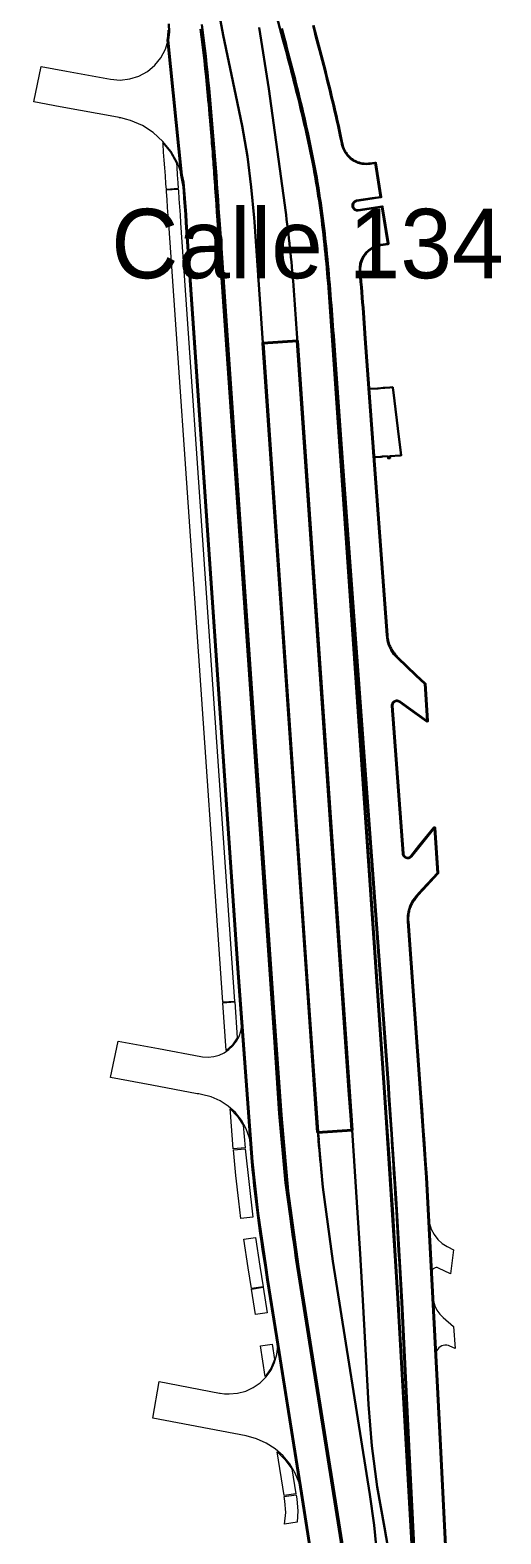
# Model space of a CAD drawing. Header units: metres. Extents: x 105145 to 106173, y 111785 to 118130.
# Drawn here: x 105369.4 to 105464.3, y 112311.3 to 112614.6 of the extents above; entities that cross this region are included whole.
import ezdxf
from ezdxf.enums import TextEntityAlignment as Align

# ---------------------------------------------------------------- set-up
doc = ezdxf.new("R2010")
doc.units = ezdxf.units.M
for name, color, linetype, lineweight in [('10-PAV-BOCACALLE', 9, 'CONTINUOUS', 13), ('10-PAV-CALZADA-BRT', 12, 'CONTINUOUS', 30), ('10-PAV-CALZADA-MIXTA', 8, 'CONTINUOUS', 30), ('10-PAV-CICLORUTA', 76, 'CONTINUOUS', 18), ('10-PAV-ESTACION-TM', 1, 'CONTINUOUS', 40), ('10-PAV-PARADERO', 30, 'CONTINUOUS', 30), ('10-PAV-SARDINEL', 252, 'CONTINUOUS', 13), ('40-ROT-ESTACION', 1, 'CONTINUOUS', 25)]:
    doc.layers.add(name, color=color, linetype=linetype, lineweight=lineweight)

msp = doc.modelspace()

# ---------------------------------------------------------------- linework, layer by layer
at = {"layer": '10-PAV-BOCACALLE'}
for points in [[(105370.1704, 112600.1439), (105371.6791, 112607.2894), (105376.7831, 112606.3471), (105385.6345, 112604.7135), (105387.5713, 112604.5482), (105389.5035, 112604.7607), (105391.3581, 112605.343), (105393.065, 112606.2732), (105394.5597, 112607.5159), (105395.7857, 112609.0244), (105396.6967, 112610.7415), (105397.2583, 112612.6025), (105400.011, 112585.3683), (105399.1254, 112587.8374), (105397.8483, 112590.1285), (105396.2141, 112592.1803), (105394.2665, 112593.9374), (105392.058, 112595.3526), (105389.6479, 112596.388), (105389.4093, 112596.466), (105388.9285, 112596.6107), (105388.6865, 112596.6774), (105388.4434, 112596.7403), (105388.1994, 112596.7993), (105387.9545, 112596.8545), (105387.7087, 112596.9059), (105387.4622, 112596.9534), (105387.3531, 112596.9741), (105387.0549, 112597.0281), (105375.4583, 112599.1683), (105370.1704, 112600.1439)], [(105385.6631, 112403.3782), (105387.1972, 112410.7221), (105395.3291, 112409.2093), (105403.8291, 112407.6284), (105403.86, 112407.6229), (105404.1873, 112407.5707), (105405.3148, 112407.5077), (105406.4377, 112407.6268), (105407.5268, 112407.9249), (105408.5539, 112408.3943), (105409.492, 112409.0227), (105410.317, 112409.7938), (105411.0072, 112410.6876), (105411.5447, 112411.6806), (105411.9155, 112412.7472), (105412.11, 112413.8596), (105412.1231, 112414.9887), (105411.4003, 112425.4163), (105414.253, 112386.3819), (105413.9861, 112389.2165), (105413.6479, 112391.1606), (105412.9958, 112393.0229), (105412.0472, 112394.7533), (105410.8279, 112396.3047), (105409.3708, 112397.6354), (105407.7153, 112398.7093), (105405.9063, 112399.4974), (105403.9925, 112399.9783), (105403.4175, 112400.0769), (105403.1307, 112400.1297), (105393.9351, 112401.84), (105385.6631, 112403.3782)], [(105451.5079, 112340.9248), (105449.2389, 112383.2107), (105449.7347, 112375.1191), (105449.9101, 112373.9216), (105450.2892, 112372.7722), (105450.8606, 112371.7054), (105451.6072, 112370.7528), (105452.5067, 112369.9431), (105453.5323, 112369.3005), (105453.6199, 112369.2557), (105454.7741, 112368.6647), (105454.1757, 112363.8055), (105451.7867, 112364.9505), (105451.6255, 112365.0113), (105451.4562, 112365.0435), (105451.2839, 112365.0462), (105451.1137, 112365.0193), (105450.9507, 112364.9635), (105450.7996, 112364.8806), (105450.665, 112364.773), (105450.5509, 112364.6439), (105450.4607, 112364.4971), (105450.397, 112364.337), (105450.3617, 112364.1683), (105450.3559, 112363.9961), (105450.6013, 112359.2195), (105450.7282, 112358.2561), (105451.009, 112357.3259), (105451.4363, 112356.4531), (105451.9988, 112355.6608), (105452.6819, 112354.9697), (105454.7667, 112353.1771), (105455.0871, 112348.7221), (105454.0697, 112349.2217), (105453.7474, 112349.3467), (105453.4084, 112349.4143), (105453.0628, 112349.4225), (105452.721, 112349.3711), (105452.3931, 112349.2616), (105452.089, 112349.0972), (105451.8177, 112348.883), (105451.5873, 112348.6252), (105451.4048, 112348.3316), (105451.2756, 112348.011), (105451.2035, 112347.6729), (105451.1907, 112347.3275), (105451.5079, 112340.9248)], [(105394.1958, 112334.696), (105395.4134, 112342.1001), (105407.6245, 112339.7639), (105407.7167, 112339.7463), (105408.597, 112339.619), (105409.4852, 112339.572), (105409.5781, 112339.5719), (105411.2605, 112339.7209), (105412.8923, 112340.1565), (105414.4251, 112340.8659), (105415.8133, 112341.8279), (105417.0158, 112343.014), (105417.9967, 112344.3889), (105418.7269, 112345.9119), (105419.1848, 112347.5376), (105419.3567, 112349.2178), (105419.2376, 112350.9026), (105424.1947, 112319.562), (105423.6963, 112321.6412), (105422.8872, 112323.6203), (105421.7861, 112325.4531), (105420.4187, 112327.0969), (105418.817, 112328.5133), (105417.0183, 112329.6692), (105415.0645, 112330.5378), (105413.0013, 112331.0987), (105394.1958, 112334.696)]]:
    msp.add_lwpolyline(points, close=True, dxfattribs=at)
at = {"layer": '10-PAV-CALZADA-BRT'}
for points in [[(105369.4269, 112805.6577), (105420.4073, 112612.7045), (105420.6547, 112611.7683), (105420.9021, 112610.8311), (105421.1491, 112609.8935), (105421.3959, 112608.9549), (105421.6421, 112608.0153), (105421.8871, 112607.0769), (105422.1315, 112606.1359), (105422.3749, 112605.1939), (105422.6167, 112604.2509), (105422.8573, 112603.3067), (105423.0961, 112602.3615), (105423.3329, 112601.4151), (105423.5677, 112600.4673), (105423.8005, 112599.5183), (105424.0305, 112598.5681), (105424.2579, 112597.6165), (105424.4827, 112596.6635), (105424.7043, 112595.7091), (105424.9225, 112594.7531), (105425.1375, 112593.7959), (105425.3489, 112592.8369), (105425.5563, 112591.8765), (105425.7599, 112590.9147), (105425.9591, 112589.9511), (105426.1539, 112588.9859), (105426.3441, 112588.0191), (105426.5295, 112587.0507), (105426.7099, 112586.0807), (105426.8849, 112585.1089), (105427.0547, 112584.1355), (105427.2187, 112583.1605), (105427.3769, 112582.1847), (105427.5291, 112581.2083), (105427.6757, 112580.2319), (105427.8169, 112579.2553), (105427.9527, 112578.2787), (105428.0833, 112577.3021), (105428.2093, 112576.3255), (105428.3303, 112575.3491), (105428.4469, 112574.3727), (105428.5593, 112573.3967), (105428.6675, 112572.4207), (105428.7717, 112571.4451), (105428.8723, 112570.4697), (105428.9693, 112569.4949), (105429.0631, 112568.5201), (105429.1537, 112567.5459), (105429.2411, 112566.5721), (105429.3261, 112565.5989), (105429.4085, 112564.6259), (105429.4883, 112563.6535), (105429.5663, 112562.6817), (105429.6421, 112561.7103), (105429.7161, 112560.7395), (105429.7887, 112559.7693), (105429.8597, 112558.7997), (105429.9297, 112557.8289), (105429.9985, 112556.8609), (105430.0667, 112555.8935), (105430.1341, 112554.9267), (105430.2011, 112553.9607), (105430.2679, 112552.9951), (105440.7499, 112401.3749), (105441.1683, 112395.3209), (105442.9657, 112367.4376), (105443.4655, 112358.8747), (105448.4291, 112271.6809)], [(105406.0755, 112625.9003), (105408.3276, 112613.6162), (105410.9225, 112601.3999), (105412.1888, 112595.2915), (105413.2235, 112589.1396), (105414.0251, 112582.953), (105414.5925, 112576.7405), (105414.6451, 112575.9793), (105425.5743, 112417.8942), (105427.0705, 112396.2523), (105428.4383, 112381.2618), (105430.4629, 112366.3459), (105437.9087, 112319.2703), (105438.7719, 112313.0868), (105439.4098, 112306.876)], [(105432.7915, 112306.8161), (105423.5487, 112365.2523), (105421.4829, 112380.4729), (105420.0873, 112395.7695), (105418.5857, 112417.4896), (105407.6619, 112575.4965), (105407.5497, 112577.1169), (105407.4375, 112578.7367), (105407.3245, 112580.3559), (105407.2107, 112581.9741), (105407.0955, 112583.5917), (105406.9789, 112585.2065), (105406.8605, 112586.8221), (105406.7397, 112588.4367), (105406.6165, 112590.0505), (105406.4905, 112591.6635), (105406.3613, 112593.2753), (105406.2287, 112594.8865), (105406.0923, 112596.4963), (105405.9519, 112598.1053), (105405.8069, 112599.7131), (105405.6573, 112601.3199), (105405.5027, 112602.9255), (105405.3427, 112604.5297), (105405.1771, 112606.1327), (105405.0055, 112607.7345), (105404.8275, 112609.3347), (105404.6431, 112610.9337), (105404.4517, 112612.5311), (105404.2533, 112614.1269), (105404.0471, 112615.7209)], [(105442.2797, 112304.4247), (105440.8391, 112312.6387), (105439.3984, 112320.8527), (105438.3428, 112329.1251), (105437.6745, 112337.4377), (105436.4767, 112358.4767), (105435.9312, 112367.8031), (105434.1851, 112394.8381), (105433.7685, 112400.8637), (105423.2845, 112552.5123), (105423.2177, 112553.4777), (105423.1509, 112554.4423), (105423.0837, 112555.4063), (105423.0159, 112556.3697), (105422.9473, 112557.3323), (105422.8781, 112558.2919), (105422.8077, 112559.2527), (105422.7359, 112560.2125), (105422.6629, 112561.1717), (105422.5881, 112562.1299), (105422.5113, 112563.0873), (105422.4327, 112564.0439), (105422.3517, 112564.9997), (105422.2685, 112565.9545), (105422.1827, 112566.9083), (105422.0941, 112567.8613), (105422.0027, 112568.8133), (105421.9079, 112569.7643), (105421.8099, 112570.7143), (105421.7087, 112571.6631), (105421.6035, 112572.6109), (105421.4945, 112573.5575), (105421.3817, 112574.5031), (105421.2645, 112575.4473), (105421.1429, 112576.3905), (105421.0169, 112577.3323), (105420.9511, 112577.8059), (105417.5797, 112602.7569), (105415.596, 112615.1337)]]:
    msp.add_lwpolyline(points, dxfattribs=at)
at = {"layer": '10-PAV-CALZADA-MIXTA'}
for points in [[(105426.3711, 112305.8012), (105425.2851, 112312.6678), (105424.1989, 112319.5353), (105424.1947, 112319.562), (105419.2376, 112350.9026), (105417.3796, 112362.6496), (105416.9215, 112365.5463), (105415.4336, 112375.9444), (105414.253, 112386.3819), (105411.4003, 112425.4163), (105411.3998, 112425.4237), (105400.9731, 112575.85), (105400.8617, 112577.4591), (105400.7499, 112579.0669), (105400.6375, 112580.6733), (105400.5189, 112582.3421), (105400.5179, 112582.3561), (105400.3365, 112583.8743), (105400.011, 112585.3683), (105397.2583, 112612.6025), (105397.4443, 112614.2285), (105397.3625, 112615.8631)], [(105403.7981, 112614.8359), (105403.9975, 112613.2355), (105404.1895, 112611.6339), (105404.3747, 112610.0317), (105404.5531, 112608.4287), (105404.7251, 112606.8251), (105404.8911, 112605.2207), (105405.0513, 112603.6157), (105405.207, 112602.0104), (105405.255, 112601.5012), (105405.3567, 112600.4046), (105405.3779, 112600.1735), (105405.4975, 112598.8457), (105405.5017, 112598.7982), (105405.6141, 112597.5174), (105405.6422, 112597.1914), (105405.7276, 112596.189), (105405.7785, 112595.5842), (105405.8508, 112594.7127), (105405.9111, 112593.9768), (105405.9709, 112593.2361), (105406.04, 112592.3689), (105406.088, 112591.7593), (105406.1657, 112590.7609), (105406.2309, 112589.9129), (105406.2887, 112589.1527), (105406.3704, 112588.0663), (105406.4092, 112587.5445), (105406.5068, 112586.2195), (105406.5275, 112585.9359), (105406.6273, 112584.5572), (105406.6437, 112584.3271), (105406.7457, 112582.8948), (105406.7582, 112582.7183), (105406.8713, 112581.1094), (105406.9791, 112579.5696), (105406.9843, 112579.5005), (105407.096, 112577.8915), (105407.2083, 112576.2823), (105413.4217, 112486.6408), (105418.5982, 112411.5083), (105419.6617, 112396.1259), (105420.9386, 112382.1303), (105422.8287, 112368.2043), (105422.9454, 112367.4699), (105423.0947, 112366.5227), (105432.5445, 112306.7775)], [(105448.9165, 112266.9189), (105445.8381, 112329.0576), (105444.4013, 112358.0597), (105443.2423, 112378.9595), (105441.8369, 112399.8441), (105441.7197, 112401.4459), (105432.157, 112532.0538), (105430.9105, 112549.0779), (105430.6987, 112551.9705), (105430.6235, 112553.0001), (105430.5477, 112554.0295), (105430.4717, 112555.0589), (105430.3951, 112556.0883), (105430.3177, 112557.1177), (105430.2393, 112558.1471), (105430.1597, 112559.1761), (105430.0789, 112560.2053), (105429.9963, 112561.2343), (105429.9119, 112562.2631), (105429.8255, 112563.2917), (105429.7371, 112564.3201), (105429.6461, 112565.3483), (105429.5527, 112566.3763), (105429.4565, 112567.4041), (105429.3571, 112568.4317), (105429.2547, 112569.4587), (105429.1489, 112570.4857), (105429.0397, 112571.5121), (105428.9265, 112572.5381), (105428.8093, 112573.5637), (105428.6881, 112574.5887), (105428.5625, 112575.6133), (105428.4325, 112576.6375), (105428.2975, 112577.6609), (105428.1577, 112578.6835), (105428.0127, 112579.7057), (105427.8625, 112580.7269), (105427.7067, 112581.7473), (105427.5451, 112582.7669), (105427.3777, 112583.7855), (105427.2043, 112584.8031), (105427.0249, 112585.8195), (105426.8399, 112586.8351), (105426.6495, 112587.8495), (105426.4537, 112588.8631), (105426.2527, 112589.8757), (105426.0469, 112590.8871), (105425.8365, 112591.8977), (105425.6215, 112592.9073), (105425.4023, 112593.9161), (105425.1791, 112594.9239), (105424.9517, 112595.9309), (105424.7209, 112596.9371), (105424.4865, 112597.9423), (105424.2489, 112598.9467), (105424.0079, 112599.9505), (105423.7643, 112600.9537), (105423.5179, 112601.9561), (105423.2689, 112602.9579), (105423.0177, 112603.9591), (105422.7643, 112604.9597), (105422.5091, 112605.9599), (105422.2521, 112606.9597), (105421.9933, 112607.9591), (105421.7335, 112608.9579), (105421.4723, 112609.9567), (105421.2103, 112610.9551), (105420.9475, 112611.9533), (105420.6841, 112612.9515), (105420.4203, 112613.9495), (105420.1563, 112614.9473)], [(105426.4627, 112615.5467), (105426.7271, 112614.5463), (105426.9915, 112613.5447), (105427.2555, 112612.5419), (105427.5191, 112611.5375), (105427.7811, 112610.5353), (105428.0431, 112609.5287), (105428.3039, 112608.5207), (105428.5635, 112607.5109), (105428.8217, 112606.4997), (105429.0781, 112605.4867), (105429.3327, 112604.4721), (105429.5853, 112603.4557), (105429.8357, 112602.4375), (105430.0835, 112601.4173), (105430.3287, 112600.3953), (105430.5709, 112599.3715), (105430.8101, 112598.3455), (105431.0461, 112597.3177), (105431.2783, 112596.2879), (105431.5071, 112595.2559), (105431.7317, 112594.2217), (105431.9523, 112593.1855), (105432.1687, 112592.1473), (105432.2799, 112591.6007), (105432.5242, 112590.7731), (105432.9073, 112589.9998), (105433.4175, 112589.3039), (105434.0399, 112588.7061), (105434.7557, 112588.2242), (105435.5438, 112587.8726), (105436.3805, 112587.6618), (105437.2411, 112587.5979), (105437.9267, 112587.6535), (105438.9975, 112587.8155), (105440.0561, 112580.9559), (105438.3575, 112580.6993), (105435.2537, 112580.2301), (105435.0923, 112580.1919), (105434.9394, 112580.1276), (105434.7991, 112580.039), (105434.6754, 112579.9285), (105434.5715, 112579.7992), (105434.4903, 112579.6546), (105434.4341, 112579.4985), (105434.4043, 112579.3354), (105434.4017, 112579.1695), (105434.4265, 112579.0055), (105434.478, 112578.8478), (105434.5547, 112578.7007), (105434.6545, 112578.5683), (105434.7748, 112578.4541), (105434.9123, 112578.3613), (105435.0632, 112578.2923), (105435.2233, 112578.2491), (105435.3884, 112578.2329), (105435.5539, 112578.2441), (105438.6773, 112578.7163), (105440.3625, 112578.9709), (105441.5125, 112571.5193), (105440.1031, 112571.3063), (105439.883, 112571.2677), (105439.1012, 112571.0462), (105438.3656, 112570.7011), (105437.6956, 112570.2413), (105437.109, 112569.6791), (105436.6212, 112569.0293), (105436.245, 112568.309), (105435.9905, 112567.5373), (105435.8644, 112566.7346), (105435.8699, 112565.9221), (105435.9633, 112564.8633), (105436.0531, 112563.8211), (105436.1405, 112562.7797), (105436.2259, 112561.7395), (105436.3091, 112560.7003), (105436.3909, 112559.6623), (105436.4711, 112558.6253), (105436.5501, 112557.5863), (105436.6279, 112556.5521), (105436.7049, 112555.5191), (105436.7809, 112554.4873), (105436.8567, 112553.4565), (105436.9321, 112552.4269), (105438.3348, 112533.2693), (105441.3149, 112492.5677), (105441.4658, 112491.5472), (105441.7651, 112490.5599), (105442.2062, 112489.6273), (105442.7797, 112488.7697), (105443.4729, 112488.0057), (105447.1977, 112484.4643), (105448.9731, 112482.7763), (105449.4801, 112475.2811), (105446.1261, 112477.6617), (105443.9333, 112479.2179), (105443.7835, 112479.3057), (105443.6207, 112479.3663), (105443.4499, 112479.3978), (105443.2762, 112479.3993), (105443.1048, 112479.3707), (105442.9411, 112479.3129), (105442.7898, 112479.2276), (105442.6555, 112479.1174), (105442.5423, 112478.9856), (105442.4536, 112478.8363), (105442.3922, 112478.6738), (105442.3597, 112478.5032), (105442.3573, 112478.3295), (105444.5381, 112448.5417), (105444.565, 112448.3732), (105444.6202, 112448.2118), (105444.702, 112448.0621), (105444.8081, 112447.9285), (105444.9354, 112447.8148), (105445.0801, 112447.7245), (105445.2381, 112447.66), (105445.4047, 112447.6234), (105445.5751, 112447.6156), (105445.7444, 112447.6368), (105445.9076, 112447.6866), (105446.06, 112447.7634), (105446.1971, 112447.8649), (105446.3149, 112447.9883), (105447.9778, 112450.0572), (105450.9373, 112453.7391), (105451.5535, 112444.6291), (105448.561, 112441.366), (105447.3653, 112440.0623), (105446.6657, 112439.1621), (105446.1215, 112438.1602), (105445.7471, 112437.0834), (105445.5525, 112435.96), (105445.5429, 112434.8199), (105448.0703, 112400.3005), (105449.2389, 112383.2107), (105451.5079, 112340.9248), (105452.0895, 112329.1858), (105455.1589, 112267.2284)]]:
    msp.add_lwpolyline(points, dxfattribs=at)
at = {"layer": '10-PAV-CICLORUTA'}
for points in [[(105398.9185, 112587.8103), (105398.9797, 112586.9929), (105399.0973, 112585.3939), (105399.2129, 112583.7969), (105399.2945, 112582.6533), (105396.9007, 112582.4801), (105396.8189, 112583.6263), (105396.7037, 112585.2193), (105396.5863, 112586.8153), (105396.4669, 112588.4091), (105396.3451, 112590.0007), (105396.2207, 112591.5903), (105396.1951, 112591.9079), (105397.7173, 112589.9658), (105398.9185, 112587.8103)], [(105399.3271, 112582.1941), (105399.4403, 112580.5895), (105399.5527, 112578.9835), (105399.6645, 112577.3761), (105399.7761, 112575.7673), (105410.6607, 112418.7343), (105408.2665, 112418.5683), (105397.3817, 112575.6013), (105397.2703, 112577.2101), (105397.1585, 112578.8171), (105397.0461, 112580.4221), (105396.9331, 112582.0251), (105396.9077, 112582.3803), (105399.3015, 112582.5535), (105399.3271, 112582.1941)], [(105411.1715, 112411.3645), (105410.2116, 112409.975), (105408.9389, 112408.8649), (105408.2733, 112418.4685), (105410.6675, 112418.6345), (105411.1715, 112411.3645)], [(105412.4009, 112393.7761), (105412.7811, 112389.2171), (105410.3907, 112389.0017), (105409.8087, 112396.3183), (105409.7571, 112397.0609), (105411.2269, 112395.5376), (105412.4009, 112393.7761)], [(105414.3121, 112375.2581), (105411.9339, 112374.9355), (105411.4947, 112378.4591), (105410.9121, 112383.6489), (105410.4049, 112388.8023), (105412.7953, 112389.0177), (105414.3121, 112375.2581)], [(105415.7361, 112365.3589), (105416.3965, 112361.1849), (105414.0259, 112360.8099), (105413.3657, 112364.9839), (105412.4981, 112370.7737), (105414.8765, 112371.0961), (105415.7361, 112365.3589)], [(105417.2243, 112355.9501), (105414.8539, 112355.5753), (105414.0415, 112360.7111), (105416.4121, 112361.0861), (105417.2243, 112355.9501)], [(105418.7175, 112346.5007), (105417.9457, 112344.7035), (105416.8257, 112343.1001), (105415.8523, 112349.2541), (105418.2227, 112349.6293), (105418.7175, 112346.5007)], [(105422.2079, 112324.4419), (105422.9979, 112319.4467), (105420.6275, 112319.0717), (105419.2261, 112327.9323), (105420.8631, 112326.312), (105422.2079, 112324.4419)], [(105423.1721, 112318.3459), (105423.3695, 112316.031), (105423.2339, 112313.7129), (105420.7433, 112313.3189), (105420.9698, 112315.6423), (105420.8015, 112317.9709), (105420.6587, 112318.8741), (105423.0293, 112319.2491), (105423.1721, 112318.3459)]]:
    msp.add_lwpolyline(points, close=True, dxfattribs=at)
at = {"layer": '10-PAV-ESTACION-TM'}
msp.add_lwpolyline([(105427.3459, 112392.2689), (105416.3383, 112551.4889), (105423.3219, 112551.9717), (105434.3293, 112392.7517), (105427.3459, 112392.2689)], close=True, dxfattribs=at)
at = {"layer": '10-PAV-PARADERO'}
msp.add_lwpolyline([(105442.5724, 112542.312), (105442.5783, 112542.2639), (105442.5806, 112542.2661), (105442.5833, 112542.2677), (105442.5863, 112542.2687), (105442.5895, 112542.2691), (105442.5924, 112542.2688), (105442.5953, 112542.268), (105442.5978, 112542.2666), (105442.6001, 112542.2647), (105442.602, 112542.2624), (105442.6033, 112542.2598), (105442.6042, 112542.257), (105442.6044, 112542.2541), (105442.6041, 112542.2511), (105442.6032, 112542.2483), (105442.6017, 112542.2458), (105442.5998, 112542.2435), (105442.5974, 112542.2417), (105442.5948, 112542.2404), (105442.592, 112542.2397), (105442.589, 112542.2395), (105442.5861, 112542.2399), (105442.5833, 112542.2409), (105442.5808, 112542.2424), (105442.5863, 112542.2003), (105442.5898, 112542.1731), (105442.5941, 112542.1351), (105442.5979, 112542.1061), (105442.6002, 112542.0873), (105443.8417, 112532.0605), (105444.2548, 112528.8616), (105444.0536, 112528.8581), (105441.9773, 112528.7061), (105442.0065, 112528.3071), (105441.6075, 112528.2781), (105441.5783, 112528.6769), (105440.4813, 112528.5966), (105440.1821, 112528.5747), (105440.0823, 112528.5674), (105438.8859, 112528.4797), (105438.8787, 112528.5795), (105438.778, 112528.5721), (105438.6792, 112528.5649), (105437.6863, 112542.1271), (105437.7847, 112542.1351), (105437.8855, 112542.1433), (105437.8784, 112542.2421), (105439.4737, 112542.3592), (105439.5734, 112542.3664), (105440.5706, 112542.4397), (105440.9696, 112542.469), (105441.9632, 112542.5416), (105442.5377, 112542.5921), (105442.551, 112542.4848), (105442.564, 112542.3908), (105442.5637, 112542.3879), (105442.5638, 112542.385), (105442.5634, 112542.3814), (105442.5654, 112542.3795), (105442.5706, 112542.3256), (105442.5699, 112542.3228), (105442.5697, 112542.32), (105442.5701, 112542.3172), (105442.571, 112542.3145), (105442.5724, 112542.312)], close=True, dxfattribs=at)
at = {"layer": '10-PAV-SARDINEL'}
for points in [[(105448.4291, 112271.6809), (105443.4655, 112358.8747), (105443.2186, 112363.1563), (105442.9657, 112367.4376), (105442.6842, 112372.086), (105442.3954, 112376.7339), (105442.0994, 112381.3813), (105441.7963, 112386.0283), (105441.4859, 112390.6749), (105441.1683, 112395.3209), (105440.7499, 112401.3749), (105430.2679, 112552.9951), (105430.2011, 112553.9607), (105430.1341, 112554.9267), (105430.0667, 112555.8935), (105429.9985, 112556.8609), (105429.9297, 112557.8289), (105429.8597, 112558.7997), (105429.7887, 112559.7693), (105429.7161, 112560.7395), (105429.6421, 112561.7103), (105429.5663, 112562.6817), (105429.4883, 112563.6535), (105429.4085, 112564.6259), (105429.3261, 112565.5989), (105429.2411, 112566.5721), (105429.1537, 112567.5459), (105429.0631, 112568.5201), (105428.9693, 112569.4949), (105428.8723, 112570.4697), (105428.7717, 112571.4451), (105428.6675, 112572.4207), (105428.5593, 112573.3967), (105428.4469, 112574.3727), (105428.3303, 112575.3491), (105428.2093, 112576.3255), (105428.0833, 112577.3021), (105427.9527, 112578.2787), (105427.8169, 112579.2553), (105427.6757, 112580.2319), (105427.5291, 112581.2083), (105427.3769, 112582.1847), (105427.2187, 112583.1605), (105427.0547, 112584.1355), (105426.8849, 112585.1089), (105426.7099, 112586.0807), (105426.5295, 112587.0507), (105426.3441, 112588.0191), (105426.1539, 112588.9859), (105425.9591, 112589.9511), (105425.7599, 112590.9147), (105425.5563, 112591.8765), (105425.3489, 112592.8369), (105425.1375, 112593.7959), (105424.9225, 112594.7531), (105424.7043, 112595.7091), (105424.4827, 112596.6635), (105424.2579, 112597.6165), (105424.0305, 112598.5681), (105423.8005, 112599.5183), (105423.5677, 112600.4673), (105423.3329, 112601.4151), (105423.0961, 112602.3615), (105422.8573, 112603.3067), (105422.6167, 112604.2509), (105422.3749, 112605.1939), (105422.1315, 112606.1359), (105421.8871, 112607.0769), (105421.6421, 112608.0153), (105421.3959, 112608.9549), (105421.1491, 112609.8935), (105420.9021, 112610.8311), (105420.6547, 112611.7683), (105420.4073, 112612.7045), (105369.4313, 112805.6409)], [(105432.5445, 112306.7775), (105423.0947, 112366.5227), (105422.9454, 112367.4699), (105422.8287, 112368.2043), (105422.5885, 112369.7474), (105422.3558, 112371.2916), (105422.1307, 112372.8369), (105421.9131, 112374.3833), (105421.7031, 112375.9308), (105421.5006, 112377.4793), (105421.3057, 112379.0287), (105421.1183, 112380.5791), (105420.9386, 112382.1303), (105420.7663, 112383.6824), (105420.6017, 112385.2354), (105420.4447, 112386.7891), (105420.2952, 112388.3436), (105420.1533, 112389.8988), (105420.019, 112391.4546), (105419.8923, 112393.0111), (105419.7732, 112394.5682), (105419.6617, 112396.1259), (105418.5982, 112411.5083), (105413.4217, 112486.6408), (105407.2083, 112576.2823), (105407.096, 112577.8915), (105406.9843, 112579.5005), (105406.9791, 112579.5696), (105406.8713, 112581.1094), (105406.7582, 112582.7183), (105406.7457, 112582.8948), (105406.6437, 112584.3271), (105406.6273, 112584.5572), (105406.5275, 112585.9359), (105406.5068, 112586.2195), (105406.4092, 112587.5445), (105406.3704, 112588.0663), (105406.2887, 112589.1527), (105406.2309, 112589.9129), (105406.1657, 112590.7609), (105406.088, 112591.7593), (105406.04, 112592.3689), (105405.9709, 112593.2361), (105405.9111, 112593.9768), (105405.8508, 112594.7127), (105405.7785, 112595.5842), (105405.7276, 112596.189), (105405.6422, 112597.1914), (105405.6141, 112597.5174), (105405.5017, 112598.7982), (105405.4975, 112598.8457), (105405.3779, 112600.1735), (105405.3567, 112600.4046), (105405.255, 112601.5012), (105405.207, 112602.0104), (105405.0513, 112603.6157), (105404.8911, 112605.2207), (105404.7251, 112606.8251), (105404.5531, 112608.4287), (105404.3747, 112610.0317), (105404.1895, 112611.6339), (105403.9975, 112613.2355), (105403.7981, 112614.8359)], [(105432.7421, 112306.8087), (105423.2923, 112366.5539), (105423.143, 112367.5012), (105423.0263, 112368.2354), (105422.7862, 112369.7777), (105422.5537, 112371.3209), (105422.3287, 112372.8653), (105422.1113, 112374.4107), (105421.9014, 112375.9572), (105421.699, 112377.5047), (105421.5042, 112379.0532), (105421.317, 112380.6026), (105421.1372, 112382.1533), (105420.9652, 112383.704), (105420.8007, 112385.256), (105420.6437, 112386.8088), (105420.4944, 112388.3623), (105420.3526, 112389.9165), (105420.2183, 112391.4714), (105420.0917, 112393.0269), (105419.9727, 112394.583), (105419.8878, 112395.7556), (105419.8612, 112396.14), (105418.7978, 112411.5221), (105418.3862, 112417.4758), (105413.6212, 112486.6546), (105407.4078, 112576.2962), (105407.3502, 112577.1031), (105407.2946, 112577.9053), (105407.238, 112578.7229), (105407.1827, 112579.5149), (105407.1779, 112579.584), (105407.125, 112580.342), (105407.07, 112581.1233), (105407.0112, 112581.96), (105406.9577, 112582.7324), (105406.9452, 112582.909), (105406.8432, 112584.3413), (105406.8268, 112584.5715), (105406.727, 112585.9504), (105406.7063, 112586.2342), (105406.6087, 112587.5593), (105406.5698, 112588.0812), (105406.4881, 112589.1678), (105406.4303, 112589.9282), (105406.3651, 112590.7763), (105406.2874, 112591.7749), (105406.2394, 112592.3847), (105406.1703, 112593.2521), (105406.1105, 112593.993), (105406.0501, 112594.7291), (105405.9778, 112595.6009), (105405.9269, 112596.2059), (105405.8415, 112597.2085), (105405.8134, 112597.5348), (105405.7009, 112598.8158), (105405.6967, 112598.8635), (105405.5771, 112600.1916), (105405.5559, 112600.423), (105405.4541, 112601.5199), (105405.4061, 112602.0295), (105405.2504, 112603.6353), (105405.0901, 112605.241), (105404.924, 112606.8461), (105404.752, 112608.4504), (105404.5735, 112610.0543), (105404.3882, 112611.6573), (105404.1961, 112613.2598), (105403.9965, 112614.8611)], [(105403.9965, 112614.8611), (105404.1961, 112613.2598), (105404.3882, 112611.6573), (105404.5735, 112610.0543), (105404.752, 112608.4504), (105404.924, 112606.8461), (105405.0901, 112605.241), (105405.2504, 112603.6353), (105405.4061, 112602.0295), (105405.4541, 112601.5199), (105405.5559, 112600.423), (105405.5771, 112600.1916), (105405.6967, 112598.8635), (105405.7009, 112598.8158), (105405.8134, 112597.5348), (105405.8415, 112597.2085), (105405.9269, 112596.2059), (105405.9778, 112595.6009), (105406.0501, 112594.7291), (105406.1105, 112593.993), (105406.1703, 112593.2521), (105406.2394, 112592.3847), (105406.2874, 112591.7749), (105406.3651, 112590.7763), (105406.4303, 112589.9282), (105406.4881, 112589.1678), (105406.5698, 112588.0812), (105406.6087, 112587.5593), (105406.7063, 112586.2342), (105406.727, 112585.9504), (105406.8268, 112584.5715), (105406.8432, 112584.3413), (105406.9452, 112582.909), (105406.9577, 112582.7324), (105407.0708, 112581.1234), (105407.1786, 112579.5841), (105407.1838, 112579.515), (105407.2955, 112577.9054), (105407.4078, 112576.2962), (105413.6212, 112486.6546), (105418.7977, 112411.5221), (105419.8612, 112396.14), (105419.9727, 112394.583), (105420.0917, 112393.0269), (105420.2183, 112391.4714), (105420.3526, 112389.9165), (105420.4944, 112388.3623), (105420.6437, 112386.8088), (105420.8007, 112385.256), (105420.9652, 112383.704), (105421.1372, 112382.1533), (105421.317, 112380.6026), (105421.5042, 112379.0532), (105421.699, 112377.5047), (105421.9014, 112375.9572), (105422.1113, 112374.4107), (105422.3287, 112372.8653), (105422.5537, 112371.3209), (105422.7862, 112369.7777), (105423.0263, 112368.2354), (105423.143, 112367.5012), (105423.2923, 112366.5539), (105432.7421, 112306.8087)], [(105404.0471, 112615.7209), (105404.2533, 112614.1269), (105404.4517, 112612.5311), (105404.6431, 112610.9337), (105404.8275, 112609.3347), (105405.0055, 112607.7345), (105405.1771, 112606.1327), (105405.3427, 112604.5297), (105405.5027, 112602.9255), (105405.6573, 112601.3199), (105405.8069, 112599.7131), (105405.9519, 112598.1053), (105406.0923, 112596.4963), (105406.2287, 112594.8865), (105406.3613, 112593.2753), (105406.4905, 112591.6635), (105406.6165, 112590.0505), (105406.7397, 112588.4367), (105406.8605, 112586.8221), (105406.9789, 112585.2065), (105407.0955, 112583.5917), (105407.2107, 112581.9741), (105407.3245, 112580.3559), (105407.4375, 112578.7367), (105407.5497, 112577.1169), (105407.6619, 112575.4965), (105418.5857, 112417.4896), (105420.0873, 112395.7695), (105420.1548, 112394.8118), (105420.225, 112393.8543), (105420.2978, 112392.897), (105420.3732, 112391.9398), (105420.4512, 112390.9829), (105420.5319, 112390.0262), (105420.6152, 112389.0698), (105420.7011, 112388.1135), (105420.7896, 112387.1575), (105420.8808, 112386.2018), (105420.9746, 112385.2463), (105421.071, 112384.2911), (105421.17, 112383.3361), (105421.2717, 112382.3814), (105421.376, 112381.427), (105421.4829, 112380.4729), (105421.5924, 112379.5191), (105421.7045, 112378.5656), (105421.8193, 112377.6123), (105421.9366, 112376.6595), (105422.0566, 112375.7069), (105422.1792, 112374.7547), (105422.3044, 112373.8028), (105422.4322, 112372.8513), (105422.5626, 112371.9001), (105422.6957, 112370.9492), (105422.8313, 112369.9988), (105422.9696, 112369.0487), (105423.1105, 112368.099), (105423.2539, 112367.1497), (105423.4, 112366.2008), (105423.5487, 112365.2523), (105432.7915, 112306.8161)], [(105419.963, 112614.8961), (105420.227, 112613.8984), (105420.4907, 112612.9005), (105420.7541, 112611.9024), (105421.0169, 112610.9043), (105421.2789, 112609.906), (105421.54, 112608.9075), (105421.7997, 112607.9089), (105422.0585, 112606.9098), (105422.3154, 112605.9103), (105422.5705, 112604.9105), (105422.8238, 112603.9102), (105423.0749, 112602.9095), (105423.3238, 112601.9082), (105423.57, 112600.9063), (105423.8135, 112599.9036), (105424.0544, 112598.9004), (105424.2918, 112597.8966), (105424.5261, 112596.8921), (105424.7567, 112595.8865), (105424.984, 112594.88), (105425.207, 112593.8733), (105425.426, 112592.8652), (105425.6408, 112591.8565), (105425.851, 112590.8468), (105426.0566, 112589.8361), (105426.2574, 112588.8247), (105426.453, 112587.8121), (105426.6432, 112586.7988), (105426.828, 112585.7842), (105427.0072, 112584.7689), (105427.1804, 112583.7524), (105427.3477, 112582.7351), (105427.5091, 112581.7166), (105427.6647, 112580.6973), (105427.8148, 112579.6771), (105427.9596, 112578.6559), (105428.0993, 112577.6343), (105428.2342, 112576.6118), (105428.3641, 112575.5886), (105428.4896, 112574.5648), (105428.6107, 112573.5406), (105428.7278, 112572.5158), (105428.8409, 112571.4906), (105428.95, 112570.4649), (105429.0558, 112569.4386), (105429.1581, 112568.4122), (105429.2574, 112567.3852), (105429.3536, 112566.358), (105429.4469, 112565.3305), (105429.5379, 112564.3028), (105429.6262, 112563.2748), (105429.7126, 112562.2466), (105429.797, 112561.2181), (105429.8795, 112560.1895), (105429.9603, 112559.1606), (105430.0399, 112558.1318), (105430.1183, 112557.1026), (105430.1957, 112556.0734), (105430.2723, 112555.0442), (105430.3482, 112554.0148), (105430.424, 112552.9855), (105430.4992, 112551.9559), (105430.711, 112549.0633), (105431.2337, 112541.9246), (105440.9494, 112401.3887), (105441.3678, 112395.3346), (105441.6855, 112390.6884), (105441.9959, 112386.0415), (105442.299, 112381.3942), (105442.595, 112376.7465), (105442.8838, 112372.0983), (105443.1654, 112367.4496), (105443.4183, 112363.168), (105443.6652, 112358.8862), (105447.4799, 112291.875)], [(105448.7167, 112266.9092), (105445.6383, 112329.0477), (105444.2016, 112358.0498), (105444.0702, 112360.6628), (105443.9349, 112363.2755), (105443.7959, 112365.888), (105443.6529, 112368.5003), (105443.5061, 112371.1123), (105443.3555, 112373.7242), (105443.201, 112376.3358), (105443.0427, 112378.9473), (105442.8805, 112381.5584), (105442.7145, 112384.1694), (105442.5446, 112386.78), (105442.3708, 112389.3905), (105442.1933, 112392.0006), (105442.0118, 112394.6105), (105441.8266, 112397.2202), (105441.6374, 112399.8296), (105441.5202, 112401.4313), (105431.9575, 112532.0392), (105430.711, 112549.0633), (105430.4992, 112551.9559), (105430.424, 112552.9855), (105430.3482, 112554.0148), (105430.2723, 112555.0442), (105430.1957, 112556.0734), (105430.1183, 112557.1026), (105430.0399, 112558.1318), (105429.9603, 112559.1606), (105429.8795, 112560.1895), (105429.797, 112561.2181), (105429.7126, 112562.2466), (105429.6262, 112563.2748), (105429.5379, 112564.3028), (105429.4469, 112565.3305), (105429.3536, 112566.358), (105429.2574, 112567.3852), (105429.1581, 112568.4122), (105429.0558, 112569.4386), (105428.95, 112570.4649), (105428.8409, 112571.4906), (105428.7278, 112572.5158), (105428.6107, 112573.5406), (105428.4896, 112574.5648), (105428.3641, 112575.5886), (105428.2342, 112576.6118), (105428.0993, 112577.6343), (105427.9596, 112578.6559), (105427.8148, 112579.6771), (105427.6647, 112580.6973), (105427.5091, 112581.7166), (105427.3477, 112582.7351), (105427.1804, 112583.7524), (105427.0072, 112584.7689), (105426.828, 112585.7842), (105426.6432, 112586.7988), (105426.453, 112587.8121), (105426.2574, 112588.8247), (105426.0566, 112589.8361), (105425.851, 112590.8468), (105425.6408, 112591.8565), (105425.426, 112592.8652), (105425.207, 112593.8733), (105424.984, 112594.88), (105424.7567, 112595.8865), (105424.5261, 112596.8921), (105424.2918, 112597.8966), (105424.0544, 112598.9004), (105423.8135, 112599.9036), (105423.57, 112600.9063), (105423.3238, 112601.9082), (105423.0749, 112602.9095), (105422.8238, 112603.9102), (105422.5705, 112604.9105), (105422.3154, 112605.9103), (105422.0585, 112606.9098), (105421.7997, 112607.9089), (105421.54, 112608.9075), (105421.2789, 112609.906), (105421.0169, 112610.9043), (105420.7541, 112611.9024), (105420.4907, 112612.9005), (105420.227, 112613.8984), (105419.963, 112614.8961)], [(105420.1563, 112614.9473), (105420.4203, 112613.9495), (105420.6841, 112612.9515), (105420.9475, 112611.9533), (105421.2103, 112610.9551), (105421.4723, 112609.9567), (105421.7335, 112608.9579), (105421.9933, 112607.9591), (105422.2521, 112606.9597), (105422.5091, 112605.9599), (105422.7643, 112604.9597), (105423.0177, 112603.9591), (105423.2689, 112602.9579), (105423.5179, 112601.9561), (105423.7643, 112600.9537), (105424.0079, 112599.9505), (105424.2489, 112598.9467), (105424.4865, 112597.9423), (105424.7209, 112596.9371), (105424.9517, 112595.9309), (105425.1791, 112594.9239), (105425.4023, 112593.9161), (105425.6215, 112592.9073), (105425.8365, 112591.8977), (105426.0469, 112590.8871), (105426.2527, 112589.8757), (105426.4537, 112588.8631), (105426.6495, 112587.8495), (105426.8399, 112586.8351), (105427.0249, 112585.8195), (105427.2043, 112584.8031), (105427.3777, 112583.7855), (105427.5451, 112582.7669), (105427.7067, 112581.7473), (105427.8625, 112580.7269), (105428.0127, 112579.7057), (105428.1577, 112578.6835), (105428.2975, 112577.6609), (105428.4325, 112576.6375), (105428.5625, 112575.6133), (105428.6881, 112574.5887), (105428.8093, 112573.5637), (105428.9265, 112572.5381), (105429.0397, 112571.5121), (105429.1489, 112570.4857), (105429.2547, 112569.4587), (105429.3571, 112568.4317), (105429.4565, 112567.4041), (105429.5527, 112566.3763), (105429.6461, 112565.3483), (105429.7371, 112564.3201), (105429.8255, 112563.2917), (105429.9119, 112562.2631), (105429.9963, 112561.2343), (105430.0789, 112560.2053), (105430.1597, 112559.1761), (105430.2393, 112558.1471), (105430.3177, 112557.1177), (105430.3951, 112556.0883), (105430.4717, 112555.0589), (105430.5477, 112554.0295), (105430.6235, 112553.0001), (105430.6987, 112551.9705), (105430.9105, 112549.0779), (105432.157, 112532.0538), (105441.7197, 112401.4459), (105441.8369, 112399.8441), (105442.026, 112397.2344), (105442.2113, 112394.6245), (105442.3928, 112392.0143), (105442.5704, 112389.4039), (105442.7441, 112386.7931), (105442.914, 112384.1822), (105443.0801, 112381.5709), (105443.2423, 112378.9595), (105443.4006, 112376.3478), (105443.5551, 112373.7358), (105443.7058, 112371.1237), (105443.8526, 112368.5113), (105443.9956, 112365.8987), (105444.1347, 112363.2859), (105444.2699, 112360.6729), (105444.4013, 112358.0597), (105445.8381, 112329.0576), (105448.9165, 112266.9189)], [(105455.1589, 112267.2284), (105452.0895, 112329.1858), (105451.5079, 112340.9248), (105449.2389, 112383.2107), (105449.0183, 112386.6295), (105448.7912, 112390.048), (105448.5575, 112393.4659), (105448.3172, 112396.8835), (105448.0703, 112400.3005), (105445.5429, 112434.8199), (105445.5299, 112435.0478), (105445.5244, 112435.276), (105445.5264, 112435.5043), (105445.5357, 112435.7323), (105445.5525, 112435.96), (105445.5767, 112436.1869), (105445.6083, 112436.413), (105445.6473, 112436.6379), (105445.6936, 112436.8615), (105445.7471, 112437.0834), (105445.8078, 112437.3034), (105445.8757, 112437.5213), (105445.9507, 112437.7369), (105446.0326, 112437.95), (105446.1215, 112438.1602), (105446.2171, 112438.3675), (105446.3195, 112438.5715), (105446.4284, 112438.7721), (105446.5439, 112438.969), (105446.6657, 112439.1621), (105446.7937, 112439.3511), (105446.9278, 112439.5358), (105447.0679, 112439.716), (105447.2138, 112439.8916), (105447.3653, 112440.0623), (105448.561, 112441.366), (105451.5535, 112444.6291), (105450.9373, 112453.7391), (105447.9778, 112450.0572), (105446.3149, 112447.9883), (105446.2564, 112447.9218), (105446.1923, 112447.8608), (105446.123, 112447.8056), (105446.0492, 112447.7568), (105445.9712, 112447.7147), (105445.8899, 112447.6797), (105445.8058, 112447.652), (105445.7196, 112447.6319), (105445.6319, 112447.6194), (105445.5435, 112447.6148), (105445.455, 112447.618), (105445.3672, 112447.629), (105445.2806, 112447.6478), (105445.1961, 112447.6741), (105445.1142, 112447.7078), (105445.0356, 112447.7486), (105444.961, 112447.7962), (105444.8908, 112447.8503), (105444.8257, 112447.9103), (105444.7662, 112447.9758), (105444.7127, 112448.0464), (105444.6656, 112448.1214), (105444.6254, 112448.2002), (105444.5923, 112448.2824), (105444.5666, 112448.3671), (105444.5485, 112448.4538), (105444.5381, 112448.5417), (105442.3573, 112478.3295), (105442.3547, 112478.4164), (105442.3597, 112478.5032), (105442.3722, 112478.5892), (105442.3922, 112478.6738), (105442.4194, 112478.7564), (105442.4536, 112478.8363), (105442.4947, 112478.9129), (105442.5423, 112478.9856), (105442.596, 112479.054), (105442.6555, 112479.1174), (105442.7202, 112479.1754), (105442.7898, 112479.2276), (105442.8636, 112479.2735), (105442.9411, 112479.3129), (105443.0217, 112479.3453), (105443.1048, 112479.3707), (105443.1899, 112479.3887), (105443.2762, 112479.3993), (105443.363, 112479.4023), (105443.4499, 112479.3978), (105443.5359, 112479.3858), (105443.6207, 112479.3663), (105443.7034, 112479.3396), (105443.7835, 112479.3057), (105443.8603, 112479.2651), (105443.9333, 112479.2179), (105446.1261, 112477.6617), (105449.4801, 112475.2811), (105448.9731, 112482.7763), (105447.1977, 112484.4643), (105443.4729, 112488.0057), (105443.3056, 112488.1702), (105443.1438, 112488.3403), (105442.9879, 112488.5156), (105442.8379, 112488.6961), (105442.6941, 112488.8815), (105442.5566, 112489.0717), (105442.4255, 112489.2663), (105442.301, 112489.4652), (105442.1832, 112489.6682), (105442.0724, 112489.875), (105441.9685, 112490.0855), (105441.8717, 112490.2992), (105441.7821, 112490.5161), (105441.6999, 112490.7359), (105441.6251, 112490.9583), (105441.5578, 112491.1831), (105441.498, 112491.4101), (105441.4459, 112491.6389), (105441.4015, 112491.8693), (105441.3648, 112492.1011), (105441.336, 112492.334), (105441.3149, 112492.5677), (105438.3348, 112533.2693), (105436.9321, 112552.4269), (105436.8567, 112553.4565), (105436.7809, 112554.4873), (105436.7049, 112555.5191), (105436.6279, 112556.5521), (105436.5501, 112557.5863), (105436.4711, 112558.6253), (105436.3909, 112559.6623), (105436.3091, 112560.7003), (105436.2259, 112561.7395), (105436.1405, 112562.7797), (105436.0531, 112563.8211), (105435.9633, 112564.8633), (105435.8699, 112565.9221), (105435.8564, 112566.1195), (105435.8507, 112566.3173), (105435.8528, 112566.5151), (105435.8628, 112566.7127), (105435.8805, 112566.9098), (105435.9061, 112567.106), (105435.9394, 112567.301), (105435.9804, 112567.4946), (105436.029, 112567.6863), (105436.0851, 112567.8761), (105436.1488, 112568.0634), (105436.2197, 112568.2481), (105436.298, 112568.4298), (105436.3833, 112568.6083), (105436.4757, 112568.7833), (105436.5749, 112568.9545), (105436.6808, 112569.1216), (105436.7932, 112569.2844), (105436.912, 112569.4426), (105437.037, 112569.596), (105437.1679, 112569.7444), (105437.3046, 112569.8874), (105437.4468, 112570.0249), (105437.5944, 112570.1567), (105437.7471, 112570.2826), (105437.9046, 112570.4023), (105438.0668, 112570.5157), (105438.2333, 112570.6225), (105438.4039, 112570.7227), (105438.5783, 112570.8161), (105438.7563, 112570.9025), (105438.9376, 112570.9818), (105439.1218, 112571.0539), (105439.3088, 112571.1186), (105439.4982, 112571.1759), (105439.6897, 112571.2256), (105439.883, 112571.2677), (105439.9928, 112571.2882), (105440.1031, 112571.3063), (105441.5125, 112571.5193), (105440.3625, 112578.9709), (105438.6773, 112578.7163), (105435.5539, 112578.2441), (105435.4668, 112578.2348), (105435.3792, 112578.2331), (105435.2918, 112578.2391), (105435.2052, 112578.2526), (105435.1202, 112578.2737), (105435.0373, 112578.3021), (105434.9572, 112578.3376), (105434.8805, 112578.3799), (105434.8077, 112578.4288), (105434.7396, 112578.4838), (105434.6764, 112578.5446), (105434.6188, 112578.6106), (105434.5672, 112578.6814), (105434.522, 112578.7564), (105434.4834, 112578.8351), (105434.4519, 112578.9168), (105434.4276, 112579.001), (105434.4107, 112579.087), (105434.4014, 112579.1741), (105434.3997, 112579.2617), (105434.4057, 112579.3491), (105434.4193, 112579.4357), (105434.4403, 112579.5207), (105434.4687, 112579.6036), (105434.5042, 112579.6837), (105434.5466, 112579.7604), (105434.5955, 112579.8331), (105434.6505, 112579.9013), (105434.7112, 112579.9644), (105434.7773, 112580.022), (105434.8481, 112580.0736), (105434.9231, 112580.1189), (105435.0018, 112580.1574), (105435.0835, 112580.189), (105435.1677, 112580.2132), (105435.2537, 112580.2301), (105438.3575, 112580.6993), (105440.0561, 112580.9559), (105438.9975, 112587.8155), (105437.9267, 112587.6535), (105437.7561, 112587.6308), (105437.5849, 112587.6139), (105437.4131, 112587.6029), (105437.2411, 112587.5979), (105437.0436, 112587.5994), (105436.8464, 112587.6086), (105436.6496, 112587.6257), (105436.4537, 112587.6505), (105436.2589, 112587.683), (105436.0656, 112587.7232), (105435.874, 112587.7709), (105435.6844, 112587.8263), (105435.4972, 112587.889), (105435.3126, 112587.9591), (105435.1309, 112588.0364), (105434.9524, 112588.1209), (105434.7773, 112588.2123), (105434.6061, 112588.3106), (105434.4388, 112588.4156), (105434.2758, 112588.5271), (105434.1173, 112588.6449), (105433.9636, 112588.7689), (105433.815, 112588.8989), (105433.6715, 112589.0346), (105433.5336, 112589.1759), (105433.4013, 112589.3225), (105433.275, 112589.4743), (105433.1547, 112589.6309), (105433.0407, 112589.7921), (105432.9331, 112589.9578), (105432.8322, 112590.1275), (105432.7381, 112590.3011), (105432.6508, 112590.4783), (105432.5707, 112590.6587), (105432.4977, 112590.8422), (105432.4321, 112591.0285), (105432.3738, 112591.2172), (105432.3231, 112591.408), (105432.2799, 112591.6007), (105432.1687, 112592.1473), (105431.9523, 112593.1855), (105431.7317, 112594.2217), (105431.5071, 112595.2559), (105431.2783, 112596.2879), (105431.0461, 112597.3177), (105430.8101, 112598.3455), (105430.5709, 112599.3715), (105430.3287, 112600.3953), (105430.0835, 112601.4173), (105429.8357, 112602.4375), (105429.5853, 112603.4557), (105429.3327, 112604.4721), (105429.0781, 112605.4867), (105428.8217, 112606.4997), (105428.5635, 112607.5109), (105428.3039, 112608.5207), (105428.0431, 112609.5287), (105427.7811, 112610.5353), (105427.5191, 112611.5375), (105427.2555, 112612.5419), (105426.9915, 112613.5447), (105426.7271, 112614.5463), (105426.4627, 112615.5467)], [(105426.6561, 112615.5978), (105426.9205, 112614.5974), (105427.1849, 112613.5957), (105427.4489, 112612.5928), (105427.7126, 112611.5882), (105427.9747, 112610.5858), (105428.2367, 112609.579), (105428.4976, 112608.5707), (105428.7573, 112607.5606), (105429.0156, 112606.549), (105429.2721, 112605.5356), (105429.5268, 112604.5206), (105429.7795, 112603.5037), (105430.03, 112602.485), (105430.2779, 112601.4643), (105430.5233, 112600.4417), (105430.7656, 112599.4172), (105431.005, 112598.3906), (105431.2411, 112597.3621), (105431.4735, 112596.3316), (105431.7025, 112595.2988), (105431.9272, 112594.2637), (105432.148, 112593.2267), (105432.3646, 112592.1877), (105432.4754, 112591.6431), (105432.5169, 112591.4575), (105432.5662, 112591.272), (105432.6222, 112591.0908), (105432.6853, 112590.9118), (105432.7545, 112590.7378), (105432.8314, 112590.5644), (105432.9156, 112590.3933), (105433.0059, 112590.2266), (105433.1023, 112590.0646), (105433.2062, 112589.9045), (105433.3164, 112589.7487), (105433.4317, 112589.5986), (105433.5524, 112589.4536), (105433.6801, 112589.3121), (105433.8108, 112589.1782), (105433.9492, 112589.0471), (105434.0941, 112588.9205), (105434.2383, 112588.8042), (105434.3914, 112588.6902), (105434.5471, 112588.5837), (105434.7087, 112588.4823), (105434.8741, 112588.3874), (105435.0421, 112588.2997), (105435.2115, 112588.2195), (105435.386, 112588.1452), (105435.5662, 112588.0768), (105435.7461, 112588.0165), (105435.9251, 112587.9643), (105436.1092, 112587.9184), (105436.2968, 112587.8794), (105436.4817, 112587.8485), (105436.6719, 112587.8245), (105436.8602, 112587.8082), (105437.0469, 112587.7994), (105437.2394, 112587.7979), (105437.4061, 112587.8029), (105437.5701, 112587.8134), (105437.7335, 112587.8295), (105437.8987, 112587.8515), (105438.9676, 112588.0132), (105439.0021, 112588.0154), (105439.0365, 112588.0116), (105439.0696, 112588.002), (105439.1007, 112587.9868), (105439.1287, 112587.9665), (105439.1527, 112587.9417), (105439.1721, 112587.9131), (105439.1863, 112587.8816), (105439.1949, 112587.8481), (105440.2538, 112580.9864), (105440.2561, 112580.955), (105440.2535, 112580.9237), (105440.246, 112580.8932), (105440.2338, 112580.8642), (105440.2173, 112580.8374), (105440.1967, 112580.8136), (105440.1727, 112580.7934), (105440.1458, 112580.7771), (105440.1166, 112580.7652), (105440.086, 112580.7581), (105438.3874, 112580.5015), (105435.2877, 112580.0329), (105435.2148, 112580.0187), (105435.147, 112579.9991), (105435.0819, 112579.9739), (105435.0192, 112579.9432), (105434.959, 112579.907), (105434.9019, 112579.8653), (105434.8492, 112579.8194), (105434.8004, 112579.7686), (105434.7561, 112579.7137), (105434.7178, 112579.6567), (105434.6836, 112579.5947), (105434.6549, 112579.53), (105434.6325, 112579.4647), (105434.6156, 112579.3966), (105434.6047, 112579.3274), (105434.5999, 112579.2565), (105434.6012, 112579.1865), (105434.6086, 112579.1172), (105434.6224, 112579.0472), (105434.6414, 112578.9812), (105434.6669, 112578.9152), (105434.698, 112578.8518), (105434.7343, 112578.7916), (105434.7755, 112578.7352), (105434.8209, 112578.6831), (105434.8718, 112578.6341), (105434.926, 112578.5903), (105434.9848, 112578.5507), (105435.0457, 112578.5171), (105435.1099, 112578.4886), (105435.1768, 112578.4657), (105435.2453, 112578.4488), (105435.3146, 112578.438), (105435.3833, 112578.4333), (105435.4543, 112578.4346), (105435.528, 112578.4425), (105438.6474, 112578.9141), (105440.3326, 112579.1687), (105440.3671, 112579.1709), (105440.4014, 112579.1671), (105440.4346, 112579.1574), (105440.4657, 112579.1422), (105440.4936, 112579.1219), (105440.5177, 112579.0971), (105440.5371, 112579.0685), (105440.5513, 112579.037), (105440.5599, 112579.0035), (105441.7102, 112571.5498), (105441.7125, 112571.5184), (105441.7099, 112571.4871), (105441.7024, 112571.4566), (105441.6902, 112571.4276), (105441.6737, 112571.4008), (105441.6531, 112571.377), (105441.6291, 112571.3568), (105441.6022, 112571.3405), (105441.573, 112571.3286), (105441.5424, 112571.3215), (105440.1344, 112571.1087), (105440.0296, 112571.0916), (105440.0252, 112571.0909), (105439.9224, 112571.0716), (105439.7369, 112571.0312), (105439.5537, 112570.9837), (105439.3711, 112570.9285), (105439.1923, 112570.8667), (105439.0145, 112570.7972), (105438.8405, 112570.7211), (105438.6696, 112570.6382), (105438.5013, 112570.548), (105438.3382, 112570.4522), (105438.1785, 112570.3498), (105438.0235, 112570.2414), (105437.8714, 112570.1258), (105437.7253, 112570.0055), (105437.5843, 112569.8795), (105437.4468, 112569.7467), (105437.3161, 112569.61), (105437.1897, 112569.4668), (105437.0702, 112569.3201), (105436.9554, 112569.1673), (105436.8468, 112569.01), (105436.7457, 112568.8504), (105436.6516, 112568.688), (105436.5624, 112568.519), (105436.4804, 112568.3476), (105436.4052, 112568.1731), (105436.337, 112567.9958), (105436.2759, 112567.8159), (105436.2213, 112567.6314), (105436.1752, 112567.4495), (105436.136, 112567.2641), (105436.104, 112567.0768), (105436.0792, 112566.8861), (105436.0622, 112566.6973), (105436.0527, 112566.5079), (105436.0507, 112566.3184), (105436.0562, 112566.1289), (105436.0692, 112565.938), (105436.1626, 112564.8807), (105436.2524, 112563.8381), (105436.3398, 112562.7963), (105436.4253, 112561.7557), (105436.5085, 112560.7162), (105436.5903, 112559.6779), (105436.6705, 112558.6406), (105436.7495, 112557.6014), (105436.8273, 112556.5671), (105436.9044, 112555.5339), (105436.9804, 112554.502), (105437.0562, 112553.4712), (105437.1316, 112552.4415), (105438.5343, 112533.2839), (105441.5143, 112492.5843), (105441.5348, 112492.3557), (105441.5628, 112492.1299), (105441.5982, 112491.9055), (105441.6417, 112491.6796), (105441.6923, 112491.4577), (105441.7511, 112491.2346), (105441.8163, 112491.0172), (105441.889, 112490.8013), (105441.9685, 112490.5888), (105442.056, 112490.3772), (105442.1495, 112490.1706), (105442.251, 112489.9651), (105442.358, 112489.7655), (105442.4731, 112489.5671), (105442.5927, 112489.376), (105442.7214, 112489.185), (105442.856, 112488.9991), (105442.9943, 112488.8209), (105443.1384, 112488.6474), (105443.291, 112488.4758), (105443.4493, 112488.3093), (105443.6125, 112488.1489), (105447.3355, 112484.6092), (105449.1109, 112482.9212), (105449.1309, 112482.8992), (105449.1473, 112482.8745), (105449.1599, 112482.8476), (105449.1684, 112482.8192), (105449.1726, 112482.7898), (105449.6796, 112475.2946), (105449.6789, 112475.2599), (105449.6723, 112475.2259), (105449.6599, 112475.1936), (105449.6421, 112475.1638), (105449.6194, 112475.1376), (105449.5925, 112475.1157), (105449.5623, 112475.0988), (105449.5296, 112475.0873), (105449.4954, 112475.0817), (105449.4607, 112475.082), (105449.4267, 112475.0883), (105449.3942, 112475.1005), (105449.3643, 112475.118), (105446.0103, 112477.4986), (105443.8214, 112479.052), (105443.759, 112479.0924), (105443.698, 112479.1247), (105443.6329, 112479.1522), (105443.567, 112479.1734), (105443.5, 112479.1889), (105443.4313, 112479.1985), (105443.3609, 112479.2022), (105443.2916, 112479.1997), (105443.2226, 112479.1912), (105443.1545, 112479.1767), (105443.0881, 112479.1565), (105443.0415, 112479.1388), (105443.0318, 112479.1342), (105443.016, 112479.127), (105443.0099, 112479.1243), (105442.9619, 112479.0991), (105442.9032, 112479.0627), (105442.8467, 112479.0202), (105442.795, 112478.9738), (105442.7483, 112478.924), (105442.7045, 112478.8682), (105442.6669, 112478.8107), (105442.6338, 112478.7489), (105442.6064, 112478.6849), (105442.5847, 112478.6191), (105442.569, 112478.5523), (105442.5589, 112478.4835), (105442.5549, 112478.4132), (105442.557, 112478.3408), (105444.7374, 112448.5594), (105444.7461, 112448.4856), (105444.7606, 112448.4167), (105444.7812, 112448.3487), (105444.8075, 112448.2835), (105444.8397, 112448.2204), (105444.8778, 112448.1595), (105444.9201, 112448.1038), (105444.9683, 112448.0509), (105445.0198, 112448.0034), (105445.0758, 112447.9602), (105445.1363, 112447.9217), (105445.1983, 112447.8895), (105445.264, 112447.8625), (105445.3318, 112447.8413), (105445.4005, 112447.8264), (105445.4713, 112447.8176), (105445.5425, 112447.815), (105445.6124, 112447.8187), (105445.6831, 112447.8287), (105445.7519, 112447.8448), (105445.819, 112447.8669), (105445.8839, 112447.8949), (105445.9463, 112447.9286), (105446.0056, 112447.9677), (105446.0608, 112448.0117), (105446.1121, 112448.0606), (105446.162, 112448.1173), (105447.8219, 112450.1825), (105450.7828, 112453.8661), (105450.8066, 112453.8905), (105450.8341, 112453.9104), (105450.8647, 112453.9254), (105450.8973, 112453.935), (105450.9312, 112453.939), (105450.9651, 112453.9371), (105450.9983, 112453.9295), (105451.0297, 112453.9164), (105451.0585, 112453.8982), (105451.0837, 112453.8753), (105451.1047, 112453.8485), (105451.1208, 112453.8185), (105451.1316, 112453.7862), (105451.1368, 112453.7526), (105451.753, 112444.6426), (105451.7526, 112444.6103), (105451.7469, 112444.5784), (105451.7362, 112444.5479), (105451.7207, 112444.5194), (105451.7009, 112444.4939), (105448.7084, 112441.2308), (105447.5149, 112439.9295), (105447.3641, 112439.7596), (105447.2238, 112439.5907), (105447.088, 112439.4159), (105446.9586, 112439.2378), (105446.8317, 112439.0506), (105446.7147, 112438.865), (105446.6031, 112438.6747), (105446.497, 112438.4795), (105446.3969, 112438.2798), (105446.3039, 112438.0781), (105446.2175, 112437.8735), (105446.1388, 112437.669), (105446.0665, 112437.4612), (105445.9993, 112437.2456), (105445.9405, 112437.0324), (105445.8885, 112436.8168), (105445.8438, 112436.6001), (105445.8059, 112436.382), (105445.7753, 112436.1629), (105445.7518, 112435.9427), (105445.7355, 112435.7217), (105445.7264, 112435.5004), (105445.7244, 112435.2791), (105445.7298, 112435.0548), (105445.7425, 112434.8338), (105448.2698, 112400.315), (105448.5167, 112396.8977), (105448.757, 112393.4798), (105448.9908, 112390.0614), (105449.2179, 112386.6426), (105449.4386, 112383.2225), (105451.7077, 112340.9351), (105452.2893, 112329.1957), (105455.3587, 112267.2383)], [(105426.1736, 112305.77), (105425.0876, 112312.6366), (105424.0014, 112319.5042), (105423.9972, 112319.5309), (105419.0401, 112350.8714), (105417.1821, 112362.6184), (105416.724, 112365.5153), (105416.475, 112367.1128), (105416.2333, 112368.7116), (105415.9988, 112370.3115), (105415.7716, 112371.9124), (105415.5516, 112373.5143), (105415.3389, 112375.1173), (105415.1335, 112376.7211), (105414.9354, 112378.3259), (105414.7445, 112379.9316), (105414.561, 112381.5381), (105414.3847, 112383.1454), (105414.2157, 112384.7535), (105414.054, 112386.3619), (105414.0535, 112386.3673), (105411.2008, 112425.4023), (105411.2003, 112425.4101), (105400.7736, 112575.8362), (105400.6622, 112577.4453), (105400.5504, 112579.053), (105400.438, 112580.6592), (105400.3194, 112582.3279), (105400.3185, 112582.3409), (105400.2909, 112582.6769), (105400.2565, 112583.0103), (105400.2147, 112583.3448), (105400.1659, 112583.6773), (105400.1105, 112584.0065), (105400.0479, 112584.3363), (105399.9783, 112584.6638), (105399.9015, 112584.9914), (105399.8173, 112585.3185), (105399.814, 112585.3336), (105399.812, 112585.3482), (105397.0593, 112612.5824), (105397.0583, 112612.6025), (105397.0615, 112612.6383), (105397.0992, 112612.8391), (105397.1321, 112613.0367), (105397.1611, 112613.2353), (105397.1858, 112613.4344), (105397.2066, 112613.6333), (105397.2233, 112613.834), (105397.2359, 112614.0351), (105397.2444, 112614.2365), (105397.2487, 112614.4356), (105397.249, 112614.6345)], [(105397.449, 112614.6381), (105397.4487, 112614.4333), (105397.4443, 112614.2285), (105397.4356, 112614.0239), (105397.4228, 112613.8195), (105397.4058, 112613.6154), (105397.3846, 112613.4117), (105397.3592, 112613.2085), (105397.3297, 112613.0058), (105397.2961, 112612.8038), (105397.2583, 112612.6025), (105400.011, 112585.3683), (105400.0957, 112585.0391), (105400.1733, 112584.7082), (105400.2439, 112584.3757), (105400.3074, 112584.0418), (105400.3638, 112583.7066), (105400.4131, 112583.3703), (105400.4552, 112583.033), (105400.4901, 112582.6949), (105400.5179, 112582.3561), (105400.5189, 112582.3421), (105400.6375, 112580.6733), (105400.7499, 112579.0669), (105400.8617, 112577.4591), (105400.9731, 112575.85), (105411.3998, 112425.4237), (105411.4003, 112425.4163), (105414.253, 112386.3819), (105414.4146, 112384.7739), (105414.5835, 112383.1667), (105414.7597, 112381.5603), (105414.9431, 112379.9547), (105415.1339, 112378.3499), (105415.3319, 112376.746), (105415.5372, 112375.1431), (105415.7498, 112373.541), (105415.9696, 112371.94), (105416.1967, 112370.34), (105416.4311, 112368.741), (105416.6727, 112367.1431), (105416.9215, 112365.5463), (105417.3796, 112362.6496), (105419.2376, 112350.9026), (105424.1947, 112319.562), (105424.1989, 112319.5353), (105425.2851, 112312.6678), (105426.3711, 112305.8012)]]:
    msp.add_lwpolyline(points, dxfattribs=at)
for points in [[(105427.5689, 112392.2843), (105427.3694, 112392.2705), (105427.3507, 112392.4993), (105427.2768, 112393.4372), (105427.2054, 112394.3754), (105427.1367, 112395.3138), (105427.0705, 112396.2523), (105425.5743, 112417.8942), (105416.3382, 112551.4889), (105416.5377, 112551.5027), (105425.7738, 112417.908), (105427.27, 112396.2663), (105427.3362, 112395.3282), (105427.4049, 112394.3903), (105427.4762, 112393.4527), (105427.5501, 112392.5153), (105427.5689, 112392.2843)], [(105434.3278, 112392.7516), (105434.1283, 112392.7378), (105433.9856, 112394.8244), (105433.569, 112400.8499), (105423.1224, 112551.9579), (105423.3219, 112551.9717), (105433.7685, 112400.8637), (105434.1851, 112394.8381), (105434.3278, 112392.7516)], [(105427.4895, 112390.8218), (105428.4383, 112381.2618), (105428.3335, 112382.1969), (105428.2313, 112383.1322), (105428.1317, 112384.0677), (105428.0346, 112385.0036), (105427.9401, 112385.9397), (105427.8482, 112386.8761), (105427.7589, 112387.8127), (105427.6721, 112388.7496), (105427.5879, 112389.6867), (105427.5062, 112390.624), (105427.4895, 112390.8218)], [(105427.6265, 112391.5781), (105427.6887, 112390.8398), (105427.5653, 112392.0836), (105427.5852, 112392.085), (105427.6265, 112391.5781)], [(105434.4931, 112390.3334), (105434.7943, 112385.8282), (105434.3925, 112391.8045), (105434.4931, 112390.3334)]]:
    msp.add_lwpolyline(points, close=True, dxfattribs=at)

# ---------------------------------------------------------------- texts
at = {"layer": '40-ROT-ESTACION'}
msp.add_text('Calle 134', height=14, dxfattribs=at).set_placement((105425.3338, 112560.3717), align=Align.BOTTOM_CENTER)

doc.saveas('drawing.dxf')
